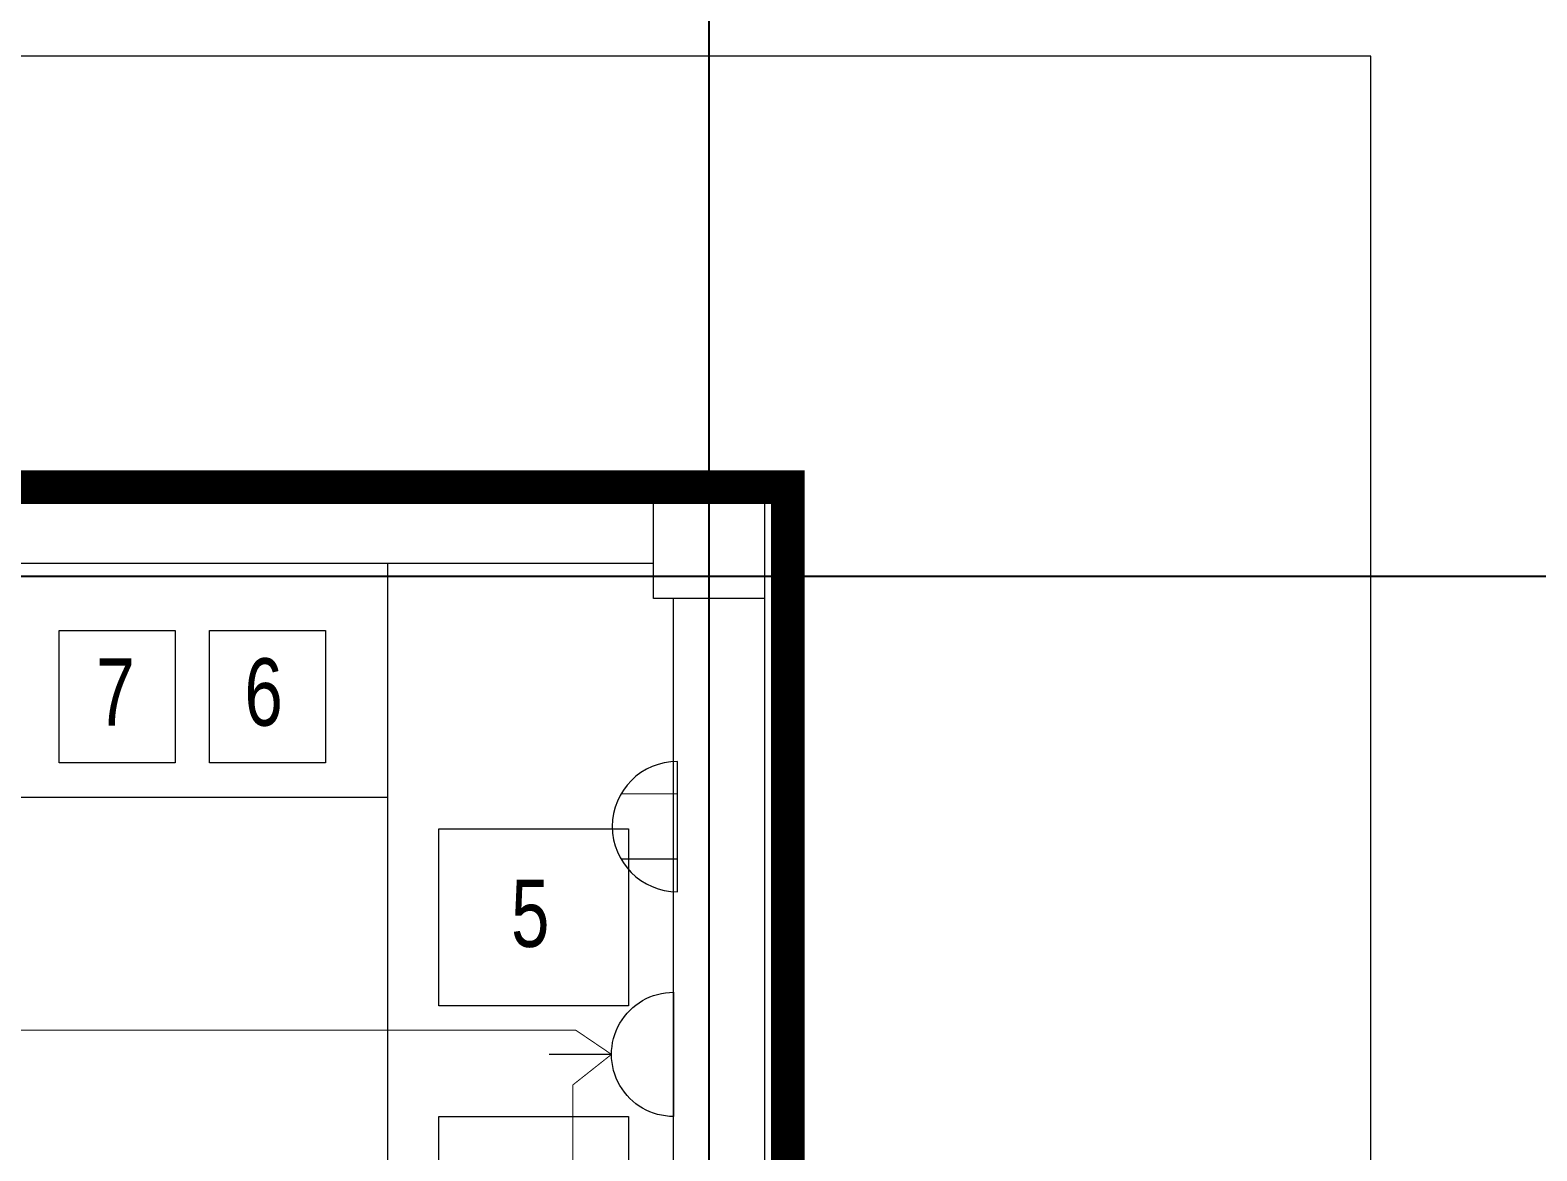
# Model space of a CAD drawing. Header units: metres. Extents: x 75097 to 220762, y -1557923 to -1361206.
# Drawn here: x 207698 to 212171, y -1456943 to -1453615 of the extents above; entities that cross this region are included whole.
import ezdxf

# ---------------------------------------------------------------- set-up
doc = ezdxf.new("R2010")
doc.units = ezdxf.units.M
doc.linetypes.add('DASHED2', pattern=[0.375, 0.25, -0.125])
doc.layers.get('0').update_dxf_attribs({"lineweight": 0})
doc.layers.add('A-100 - Copy$0$axes', color=8, linetype='Continuous')
for name, color, linetype, lineweight in [('A-100 - Copy$0$Medical Equipment and Furniture', 8, 'Continuous', 0), ('A-100 - Copy$0$Proj', 8, 'Continuous', 0), ('A-100 - Copy$0$Structure', 8, 'Continuous', 9), ('A-100 - Copy$0$Walls', 8, 'Continuous', 0)]:
    doc.layers.add(name, color=color, linetype=linetype, lineweight=lineweight)
doc.layers.add('E-POWR', color=7, linetype='Continuous', lineweight=9, true_color=0x4e7e3e)
doc.layers.add('EXF', color=7, linetype='Continuous', lineweight=0, true_color=0x4e7e3e)
doc.styles.add('A-100 - Copy$0$X3G_ENTITY_2587EA', font='swisscl.ttf', dxfattribs={"height": 200})

# ---------------------------------------------------------------- blocks, each defined once
blk = doc.blocks.new('MECH UPDATED')
at = {"layer": 'EXF', "color": 85, "elevation": 0}
for points in [[(101035.6, -1363352.2), (101035.5, -1363739)], [(101035.6, -1363448.9), (101203.1, -1363448.9)], [(101035.5, -1363642.3), (101203, -1363642.4)]]:
    blk.add_lwpolyline(points, dxfattribs=at)
at = {"layer": 'EXF', "color": 85}
blk.add_arc((101035.5, -1363545.6, 0), 193.4, 269.9854, 89.9854, dxfattribs=at)
blk = doc.blocks.new('A-100 - Copy')
at = {"layer": 'A-100 - Copy$0$axes'}
for p, q in [((209713.3, -1477297.4, 0), (209713.3, -1451192.7, 0)), ((209713.3, -1477297.4, 0), (209713.3, -1451192.7, 0)), ((215795, -1455237.7, 2.4), (83877.8, -1455237.7, 2.4))]:
    blk.add_line(p, q, dxfattribs=at)
at = {"layer": 'A-100 - Copy$0$Medical Equipment and Furniture'}
blk.add_line((207068.8, -1455892.7, 0), (208758.3, -1455892.7, 0), dxfattribs=at)
at = {"layer": 'A-100 - Copy$0$Medical Equipment and Furniture', "elevation": 0}
blk.add_lwpolyline([(208758.3, -1455197.7), (208758.3, -1460332.7)], dxfattribs=at)
for points in [[(207783.5, -1455397.9), (208128.1, -1455397.9), (208128.1, -1455790.7), (207783.5, -1455790.7)], [(208230.4, -1455397.9), (208574.9, -1455397.9), (208574.9, -1455790.7), (208230.4, -1455790.7)], [(208910.7, -1455987.4), (209474.5, -1455987.4), (209474.5, -1456512.6), (208910.7, -1456512.6)], [(208910.7, -1456841.2), (209474.5, -1456841.2), (209474.5, -1457366.4), (208910.7, -1457366.4)]]:
    blk.add_lwpolyline(points, close=True, dxfattribs=at)
at = {"layer": 'A-100 - Copy$0$Proj'}
blk.add_lwpolyline([(188053.3, -1469902.7), (188053.3, -1471182.7), (211678.3, -1471182.7), (211678.3, -1453692.7), (188053.3, -1453692.7), (188053.3, -1454972.7)], dxfattribs=at)
at = {"layer": 'A-100 - Copy$0$Structure', "elevation": 0}
blk.add_lwpolyline([(209548.3, -1454972.7), (209878.3, -1454972.7), (209878.3, -1455302.7), (209548.3, -1455302.7)], close=True, dxfattribs=at)
at = {"layer": 'A-100 - Copy$0$Walls'}
for p, q in [((206863.3, -1454972.7, 0), (209548.3, -1454972.7, 0)), ((206863.3, -1455197.7, 0), (209548.3, -1455197.7, 0)), ((209608.3, -1457125.2, 0), (209608.3, -1455302.7, 0)), ((209878.3, -1455302.7, 0), (209878.3, -1457125.2, 0))]:
    blk.add_line(p, q, dxfattribs=at)
at = {"layer": 'A-100 - Copy$0$Medical Equipment and Furniture', "char_height": 200, "attachment_point": 2, "style": 'A-100 - Copy$0$X3G_ENTITY_2587EA'}
for s, insert in [('7', (207951, -1455480.7, 0)), ('6', (208390.9, -1455480.7, 0)), ('5', (209182.5, -1456137.7, 0))]:
    blk.add_mtext(s, dxfattribs=dict(at, insert=insert))
blk = doc.blocks.new('NORMAL SOCKET')
at = {"layer": 'E-POWR'}
for p, q in [((0, 307.7), (0, 615.4)), ((-307.7, 0), (307.7, 0))]:
    blk.add_line(p, q, dxfattribs=at)
blk.add_ellipse((0, 0), major_axis=(32.8, 305.9), ratio=1, start_param=4.81904, end_param=7.960633, dxfattribs=at)

msp = doc.modelspace()

# ---------------------------------------------------------------- linework, layer by layer
at = {"layer": 'E-POWR', "color": 240, "linetype": 'DASHED2', "ltscale": 500, "true_color": 0xf10e52, "const_width": 100, "elevation": 0}
msp.add_lwpolyline([(159393.3, -1448612.7), (159393.3, -1454972.7), (147820.4, -1454991.2), (147948, -1460991.2), (148420.5, -1460972.7), (148420.5, -1466760.4), (151756.7, -1466760.4), (151498.3, -1475532.7), (159048.3, -1475532.7), (159048.3, -1476893.7), (174041.3, -1476822.7), (174041.3, -1469902.7), (209947.3, -1469902.7), (209947.3, -1454972.7), (173995.3, -1454972.7), (173978.3, -1451323.8), (179573.3, -1451323.8), (179573.3, -1448020.8), (173978.3, -1448045.7)], dxfattribs=at)

# ---------------------------------------------------------------- block references
at = {"layer": 'EXF', "color": 85, "rotation": 180}
msp.add_blockref('MECH UPDATED', (310654.9, -2819526, 0), dxfattribs=at)

# ---------------------------------------------------------------- next in the draw order: block references
msp.add_blockref('A-100 - Copy', (0, 0))

# ---------------------------------------------------------------- next in the draw order: linework, layer by layer
at = {"layer": 'E-POWR', "const_width": 3}
msp.add_lwpolyline([(209423.7, -1459803.8), (209308.8, -1459693.3), (209308.8, -1456747.8), (209423.7, -1456656.9), (209317.1, -1456584.7), (206319.9, -1456584.7), (206319.9, -1457232.4), (206218.5, -1457324.8), (206118.3, -1457324.8), (206041.4, -1457239.9), (202891.8, -1457239.9), (202891.8, -1457672.6), (202827, -1457774), (202799.9, -1457687.3), (202799.9, -1456508.1), (202827, -1456240.9), (202897.4, -1456187.8), (203743.2, -1456187.8), (203743.2, -1455565.7), (203806.3, -1455382.3)], dxfattribs=at)

# ---------------------------------------------------------------- next in the draw order: block references
at = {"layer": 'E-POWR', "color": 85, "xscale": -0.6, "yscale": 0.6, "zscale": 0.6, "rotation": 90}
msp.add_blockref('NORMAL SOCKET', (209608.3, -1456656.9, 0), dxfattribs=at)

doc.saveas('drawing.dxf')
